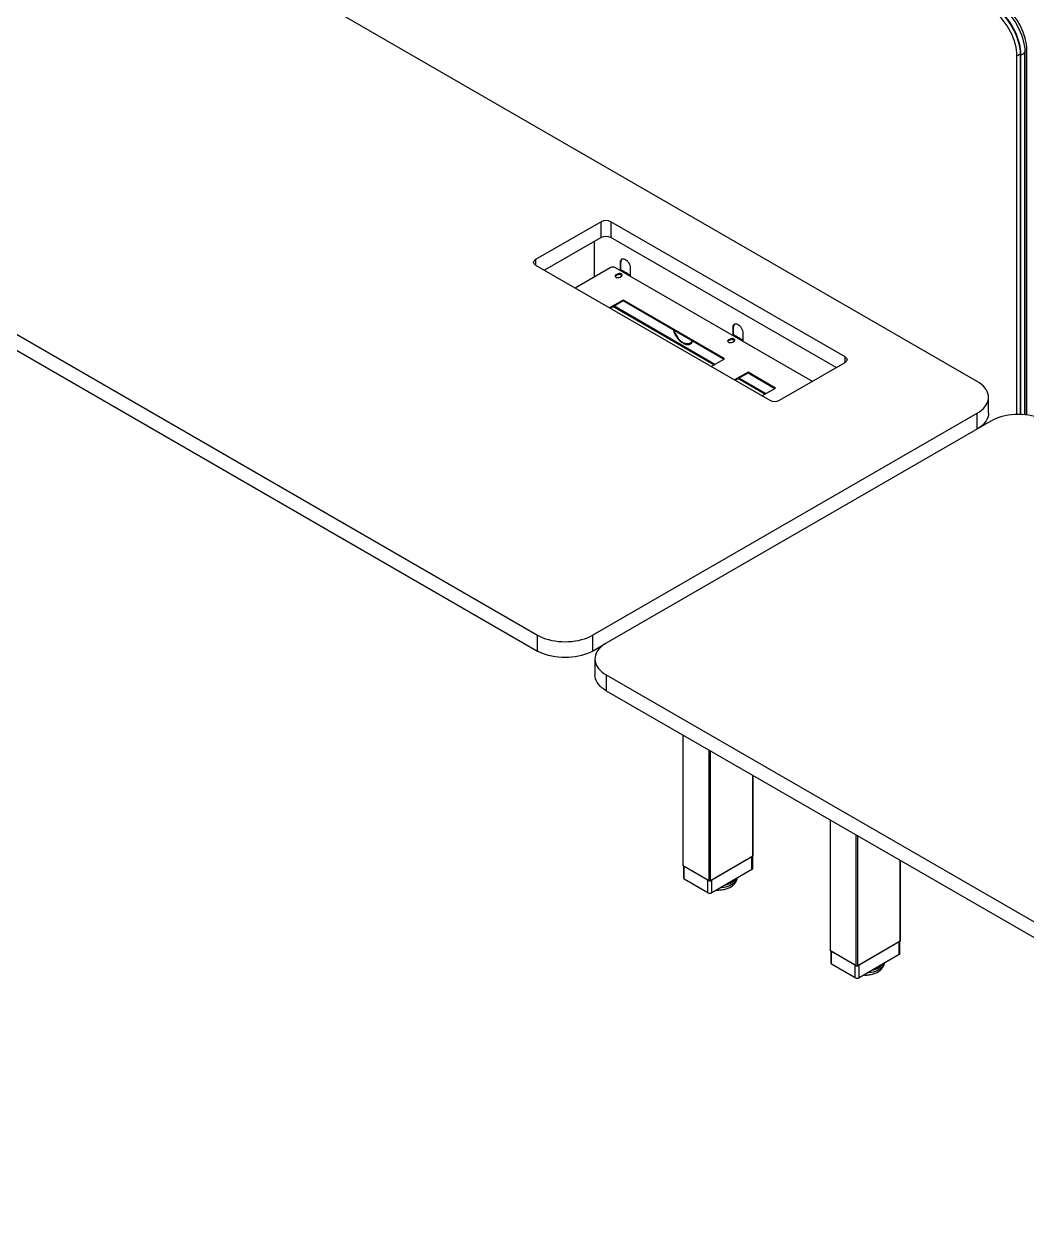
# Model space of a CAD drawing. Header units: millimetres. Extents: x -429 to 16771, y -1239 to 5751.
# Drawn here: x 13625 to 14916, y -928 to 624 of the extents above; entities that cross this region are included whole.
import ezdxf

# ---------------------------------------------------------------- set-up
doc = ezdxf.new("R2010")
doc.units = ezdxf.units.MM
doc.header["$LTSCALE"] = 100

msp = doc.modelspace()

# ---------------------------------------------------------------- linework, layer by layer
at = {"color": 7, "linetype": 'Continuous', "lineweight": -3}
for p, q in [((14851.75, 164.4), (13649.67, 858.35)), ((14913.04, 589.28), (14915.74, 590.84)), ((14915.74, 121.13), (14915.74, 590.84)), ((14903.02, 583.49), (14907.04, 585.82)), ((14903.02, 121.81), (14903.02, 583.49)), ((14906.99, 585.33), (14906.99, 121.8)), ((14907.26, 585.13), (14907.05, 585.25)), ((14907.05, 585.25), (14907.05, 121.8)), ((14907.25, 586.17), (14907.26, 585.13)), ((14907.26, 585.13), (14907.26, 121.8)), ((14907.73, 585.05), (14907.73, 121.78)), ((14913.05, 588.12), (14913.05, 121.44)), ((14913.06, 121.43), (14913.06, 588.19)), ((13083.98, 531.79), (14286.07, -162.16)), ((13083.98, 511.37), (14286.07, -182.57)), ((14367.74, 369.93), (14283.59, 321.36)), ((14367.74, 349.52), (14367.74, 369.93)), ((14681.69, 196.04), (14380.46, 369.93)), ((14380.46, 369.93), (14380.46, 349.52)), ((14367.74, 349.52), (14294.91, 307.48)), ((14358.76, 344.34), (14358.76, 298.69)), ((14359.04, 344.5), (14359.04, 298.85)), ((14670.37, 182.16), (14380.46, 349.52)), ((14283.59, 321.36), (14283.59, 314.01)), ((14283.59, 314.01), (14584.82, 140.12)), ((14379.4, 310.61), (14334.44, 284.65)), ((14639.68, 164.44), (14386.47, 310.61)), ((14393.19, 318.08), (14392.63, 317.76)), ((14392.63, 308.02), (14392.63, 317.76)), ((14393.19, 308.01), (14393.19, 318.08)), ((14405.35, 310.41), (14405.35, 299.79)), ((14388.95, 302.65), (14386.83, 301.43)), ((14386.83, 300.61), (14388.95, 301.83)), ((14386.83, 300.61), (14386.83, 301.43)), ((14388.95, 301.83), (14388.95, 302.65)), ((14392.41, 307.92), (14391.78, 307.55)), ((14391.78, 298.57), (14393.9, 299.79)), ((14392.41, 307.92), (14394.18, 306.9)), ((14394.98, 306.98), (14393.21, 308)), ((14395.6, 306.08), (14394.18, 306.9)), ((14395.6, 306.08), (14397.72, 304.86)), ((14398.52, 304.93), (14396.4, 306.16)), ((14399.13, 304.04), (14397.72, 304.86)), ((14399.13, 304.04), (14401.25, 302.81)), ((14402.05, 302.89), (14399.93, 304.12)), ((14402.67, 302), (14401.25, 302.81)), ((14402.67, 302), (14404.43, 300.98)), ((14405.23, 301.06), (14403.47, 302.08)), ((14403.8, 300.61), (14404.43, 300.98)), ((14404.36, 300.28), (14404.43, 300.32)), ((14404.43, 300.32), (14404.43, 300.98)), ((14404.43, 300.32), (14405, 300)), ((14405, 300), (14405.35, 300.2)), ((14405.35, 299.79), (14405, 300)), ((14395.99, 269.19), (14378.61, 259.16)), ((14379.31, 258.75), (14395.99, 268.38)), ((14526.81, 193.68), (14395.99, 269.19)), ((14395.99, 268.38), (14395.99, 269.19)), ((14395.99, 268.38), (14526.1, 193.27)), ((14513.08, 185.75), (14382.97, 260.86)), ((14514.21, 186.41), (14384.11, 261.52)), ((14538.15, 234.4), (14537.58, 234.07)), ((14537.58, 224.33), (14537.58, 234.07)), ((14538.15, 224.33), (14538.15, 234.4)), ((14533.91, 218.97), (14531.78, 217.74)), ((14531.78, 216.93), (14533.91, 218.15)), ((14531.78, 216.93), (14531.78, 217.74)), ((14533.91, 218.15), (14533.91, 218.97)), ((14537.37, 224.23), (14536.73, 223.87)), ((14537.37, 224.23), (14539.14, 223.21)), ((14539.94, 223.29), (14538.17, 224.31)), ((14540.55, 222.4), (14539.14, 223.21)), ((14540.55, 222.4), (14542.67, 221.17)), ((14543.47, 221.25), (14541.35, 222.48)), ((14544.09, 220.36), (14542.67, 221.17)), ((14544.09, 220.36), (14546.21, 219.13)), ((14547.01, 219.21), (14544.89, 220.44)), ((14547.62, 218.32), (14546.21, 219.13)), ((14547.62, 218.32), (14549.39, 217.3)), ((14550.19, 217.37), (14548.42, 218.4)), ((14548.76, 216.93), (14549.39, 217.3)), ((14549.39, 216.64), (14549.39, 217.3)), ((14550.31, 226.73), (14550.31, 216.11)), ((14472.53, 214.08), (14472.53, 214.9)), ((14473.94, 214.09), (14473.94, 213.27)), ((14473.94, 213.27), (14474.51, 213.59)), ((14474.51, 213.81), (14474.51, 213.59)), ((14481.88, 213.39), (14482.87, 212.82)), ((14482.24, 213.58), (14482.8, 213.91)), ((14536.73, 214.89), (14538.86, 216.11)), ((14549.32, 216.6), (14549.39, 216.64)), ((14549.39, 216.64), (14549.96, 216.32)), ((14549.96, 216.32), (14550.31, 216.52)), ((14550.31, 216.11), (14549.96, 216.32)), ((14509.42, 183.64), (14526.81, 193.68)), ((14597.55, 140.12), (14681.69, 188.69)), ((14681.69, 188.69), (14681.69, 196.04)), ((14556.86, 176.33), (14539.47, 166.29)), ((14540.18, 165.88), (14556.86, 175.51)), ((14592.21, 155.92), (14556.86, 176.33)), ((14556.86, 175.51), (14556.86, 176.33)), ((14556.86, 175.51), (14591.51, 155.51)), ((14578.49, 147.99), (14543.84, 168)), ((14579.62, 148.65), (14544.97, 168.65)), ((14574.83, 145.88), (14592.21, 155.92)), ((14866.4, 123.58), (14866.4, 143.99)), ((14356.78, -162.16), (14851.75, 123.58)), ((14869.43, 113.38), (14374.45, -172.36)), ((14851.75, 103.17), (14851.75, 123.58)), ((14286.07, -182.57), (14286.07, -162.16)), ((14356.78, -162.16), (14356.78, -182.57)), ((14356.78, -182.57), (14374.01, -172.63)), ((14359.81, -192.78), (14359.81, -213.19)), ((14374.45, -213.19), (15576.53, -907.13)), ((14374.45, -213.19), (14374.45, -233.6)), ((14374.45, -233.6), (15576.53, -927.55)), ((14473.01, -290.49), (14473.01, -458.39)), ((14473.45, -459), (14473.45, -290.75)), ((14506.68, -478.19), (14506.68, -309.93)), ((14508.8, -478.19), (14508.8, -311.16)), ((14563.25, -446.76), (14563.25, -342.59)), ((14563.69, -446.14), (14563.69, -342.84)), ((14662.51, -399.89), (14662.51, -567.79)), ((14662.95, -568.4), (14662.95, -400.15)), ((14696.19, -587.59), (14696.19, -419.33)), ((14698.31, -587.59), (14698.31, -420.56)), ((14563.25, -446.76), (14508.8, -478.19)), ((14561.84, -447.57), (14510.22, -477.37)), ((14561.84, -463.9), (14561.84, -447.57)), ((14562.86, -462.47), (14562.86, -446.98)), ((14506.68, -478.19), (14473.45, -459)), ((14473.84, -459.23), (14473.84, -474.72)), ((14505.27, -477.37), (14474.86, -459.82)), ((14474.86, -476.15), (14474.86, -459.82)), ((14561.84, -463.9), (14510.22, -493.7)), ((14752.76, -556.16), (14752.76, -451.99)), ((14753.19, -555.54), (14753.19, -452.24)), ((14505.27, -493.7), (14474.86, -476.15)), ((14505.27, -493.7), (14505.27, -477.37)), ((14510.22, -493.7), (14510.22, -477.37)), ((14752.76, -556.16), (14698.31, -587.59)), ((14751.34, -556.97), (14699.72, -586.77)), ((14751.34, -573.3), (14751.34, -556.97)), ((14752.37, -571.87), (14752.37, -556.38)), ((14696.19, -587.59), (14662.95, -568.4)), ((14663.34, -568.63), (14663.34, -584.12)), ((14694.77, -586.77), (14664.37, -569.22)), ((14664.37, -585.55), (14664.37, -569.22)), ((14751.34, -573.3), (14699.72, -603.1)), ((14694.77, -603.1), (14664.37, -585.55)), ((14694.77, -603.1), (14694.77, -586.77)), ((14699.72, -603.1), (14699.72, -586.77))]:
    msp.add_line(p, q, dxfattribs=at)
at = {"color": 7, "linetype": 'Continuous', "lineweight": -3, "flags": 128}
for points in [[(14915.74, 590.84), (14915.61, 594.48), (14915.21, 598.24), (14914.54, 602.1), (14913.61, 606.04), (14912.43, 610.01), (14911.01, 613.99), (14909.35, 617.95), (14907.47, 621.86), (14905.39, 625.69), (14903.11, 629.41), (14900.67, 632.99), (14898.07, 636.4), (14895.33, 639.63), (14892.48, 642.64), (14889.54, 645.41), (14886.53, 647.92), (14883.47, 650.15), (14880.39, 652.08)], [(14903.02, 583.49), (14902.88, 587.13), (14902.48, 590.89), (14901.81, 594.76), (14900.88, 598.69), (14899.7, 602.66), (14898.28, 606.64), (14896.62, 610.6), (14894.74, 614.51), (14892.66, 618.34), (14890.39, 622.06), (14887.94, 625.64), (14885.34, 629.06), (14882.6, 632.28), (14879.75, 635.29), (14876.81, 638.06), (14873.8, 640.57), (14870.74, 642.8), (14867.66, 644.73)], [(14871.2, 647.34), (14874.32, 645.38), (14877.42, 643.12), (14880.47, 640.58), (14883.46, 637.77), (14886.35, 634.72), (14889.12, 631.45), (14891.76, 627.99), (14894.24, 624.36), (14896.55, 620.58), (14898.66, 616.7), (14900.56, 612.74), (14902.24, 608.72), (14903.69, 604.68), (14904.88, 600.66), (14905.82, 596.67), (14906.5, 592.75), (14906.91, 588.94), (14907.05, 585.25)], [(14871.36, 648.03), (14874.37, 646.16), (14877.35, 644), (14880.29, 641.59), (14883.17, 638.94), (14885.97, 636.06), (14888.67, 632.98), (14891.25, 629.71), (14893.7, 626.28), (14895.99, 622.72), (14898.12, 619.04), (14900.06, 615.27), (14901.8, 611.43), (14903.34, 607.57), (14904.66, 603.69), (14905.76, 599.82), (14906.61, 596), (14907.23, 592.25), (14907.6, 588.59), (14907.73, 585.05)], [(14871.58, 647.37), (14874.34, 645.62), (14877.46, 643.34), (14880.53, 640.78), (14883.53, 637.96), (14886.44, 634.89), (14889.23, 631.6), (14891.88, 628.12), (14894.38, 624.46), (14896.7, 620.67), (14898.82, 616.77), (14900.74, 612.78), (14902.43, 608.74), (14903.88, 604.68), (14905.08, 600.63), (14906.03, 596.61), (14906.71, 592.67), (14907.12, 588.84), (14907.25, 586.17)], [(14876.69, 651.11), (14879.69, 649.23), (14882.67, 647.08), (14885.61, 644.67), (14888.49, 642.01), (14891.29, 639.14), (14893.99, 636.05), (14896.57, 632.79), (14899.02, 629.36), (14901.31, 625.79), (14903.44, 622.11), (14905.38, 618.34), (14907.13, 614.51), (14908.67, 610.64), (14909.99, 606.76), (14911.08, 602.9), (14911.94, 599.07), (14912.55, 595.32), (14912.92, 591.66), (14913.05, 588.12)], [(14913.06, 588.19), (14913.06, 588.16), (14913.05, 588.12)], [(14283.59, 314.01), (14282.47, 314.8), (14281.64, 315.7), (14281.13, 316.67), (14280.95, 317.68), (14281.13, 318.7), (14281.64, 319.67), (14282.47, 320.57), (14283.59, 321.36)], [(14392.63, 317.76), (14392.77, 319.2), (14393.18, 320.43), (14393.84, 321.37), (14394.73, 322), (14395.81, 322.28), (14397.02, 322.21), (14398.32, 321.77), (14399.66, 321.01), (14400.96, 319.94), (14402.17, 318.61), (14403.25, 317.09), (14404.14, 315.43), (14404.8, 313.72), (14405.21, 312.02), (14405.35, 310.41)], [(14386.83, 301.43), (14386.13, 300.85), (14385.82, 300.17), (14385.92, 299.47), (14386.44, 298.84), (14387.3, 298.34), (14388.4, 298.05), (14389.61, 297.98), (14390.78, 298.17), (14391.78, 298.57)], [(14385.87, 299.59), (14386.13, 300.04), (14386.83, 300.61)], [(14393.9, 299.79), (14394.6, 300.37), (14394.91, 301.05), (14394.8, 301.75), (14394.29, 302.38), (14393.43, 302.88), (14392.33, 303.17), (14391.12, 303.24), (14389.94, 303.05), (14388.95, 302.65)], [(14388.95, 301.83), (14389.94, 302.24), (14391.12, 302.42), (14392.33, 302.36), (14393.43, 302.06), (14394.29, 301.56), (14394.8, 300.93), (14394.85, 300.81)], [(14393.76, 301.75), (14392.72, 302.21), (14392, 302.4)], [(14394.84, 300.79), (14394.55, 301.15), (14393.76, 301.75)], [(14394.63, 300.41), (14394.55, 300.5), (14393.76, 301.1)], [(14537.58, 234.07), (14537.72, 235.52), (14538.13, 236.75), (14538.8, 237.69), (14539.69, 238.32), (14540.76, 238.6), (14541.98, 238.52), (14543.28, 238.09), (14544.61, 237.32), (14545.91, 236.25), (14547.13, 234.93), (14548.21, 233.4), (14549.1, 231.75), (14549.76, 230.03), (14550.17, 228.33), (14550.31, 226.73)], [(14531.78, 217.74), (14531.09, 217.17), (14530.77, 216.49), (14530.88, 215.79), (14531.39, 215.16), (14532.25, 214.66), (14533.35, 214.36), (14534.56, 214.3), (14535.74, 214.48), (14536.73, 214.89)], [(14538.86, 216.11), (14539.55, 216.69), (14539.87, 217.36), (14539.76, 218.06), (14539.25, 218.7), (14538.39, 219.2), (14537.29, 219.49), (14536.08, 219.55), (14534.9, 219.37), (14533.91, 218.97)], [(14533.91, 218.15), (14534.9, 218.56), (14536.08, 218.74), (14537.29, 218.68), (14538.39, 218.38), (14539.25, 217.88), (14539.76, 217.25), (14539.81, 217.13)], [(14538.71, 218.07), (14537.67, 218.53), (14536.95, 218.72)], [(14539.8, 217.11), (14539.5, 217.47), (14538.71, 218.07)], [(14539.59, 216.73), (14539.5, 216.82), (14538.71, 217.42)], [(14469.66, 217.12), (14471.14, 215.82), (14472.53, 214.79)], [(14485.08, 216.95), (14484.45, 215.74), (14483.45, 214.5), (14482.24, 213.58), (14480.83, 212.99), (14479.27, 212.74), (14477.57, 212.85), (14475.78, 213.3), (14473.94, 214.09)], [(14473.94, 213.27), (14475.89, 212.43), (14477.79, 211.94), (14479.59, 211.83), (14481.25, 212.09), (14482.74, 212.71), (14484.02, 213.69), (14485.08, 215), (14485.84, 216.51)], [(14530.83, 215.91), (14531.09, 216.35), (14531.78, 216.93)], [(14681.69, 196.04), (14682.81, 195.25), (14683.64, 194.35), (14684.15, 193.38), (14684.33, 192.37), (14684.15, 191.35), (14683.64, 190.38), (14682.81, 189.48), (14681.69, 188.69)], [(14851.75, 123.58), (14854.7, 125.44), (14857.35, 127.44), (14859.7, 129.56), (14861.71, 131.79), (14863.38, 134.12), (14864.69, 136.52), (14865.64, 138.98), (14866.2, 141.48), (14866.4, 143.99), (14866.2, 146.51), (14865.64, 149.01), (14864.69, 151.46), (14863.38, 153.87), (14861.71, 156.19), (14859.7, 158.43), (14857.35, 160.55), (14854.7, 162.55), (14851.75, 164.4)], [(14866.4, 123.58), (14866.2, 121.06), (14865.64, 118.57), (14864.69, 116.11), (14863.38, 113.71), (14861.71, 111.38), (14859.7, 109.15), (14857.35, 107.02), (14854.7, 105.03), (14852.2, 103.43)], [(14940.14, 113.38), (14936.92, 115.08), (14933.46, 116.61), (14929.78, 117.97), (14925.91, 119.13), (14921.88, 120.09), (14917.72, 120.85), (14913.47, 121.39), (14909.14, 121.72), (14904.78, 121.83), (14900.43, 121.72), (14896.1, 121.39), (14891.84, 120.85), (14887.68, 120.09), (14883.65, 119.13), (14879.78, 117.97), (14876.1, 116.61), (14872.64, 115.08), (14869.43, 113.38)], [(14286.07, -162.16), (14289.28, -163.86), (14292.74, -165.39), (14296.42, -166.75), (14300.29, -167.91), (14304.32, -168.87), (14308.48, -169.63), (14312.74, -170.18), (14317.06, -170.5), (14321.42, -170.61), (14325.78, -170.5), (14330.1, -170.18), (14334.36, -169.63), (14338.52, -168.87), (14342.55, -167.91), (14346.42, -166.75), (14350.1, -165.39), (14353.56, -163.86), (14356.78, -162.16)], [(14356.78, -182.57), (14353.56, -184.27), (14350.1, -185.81), (14346.42, -187.16), (14342.55, -188.32), (14338.52, -189.29), (14334.36, -190.04), (14330.1, -190.59), (14325.78, -190.92), (14321.42, -191.03), (14317.06, -190.92), (14312.74, -190.59), (14308.48, -190.04), (14304.32, -189.29), (14300.29, -188.32), (14296.42, -187.16), (14292.74, -185.81), (14289.28, -184.27), (14286.07, -182.57)], [(14374.45, -172.36), (14371.51, -174.22), (14368.85, -176.22), (14366.51, -178.34), (14364.49, -180.58), (14362.82, -182.9), (14361.51, -185.3), (14360.57, -187.76), (14360, -190.26), (14359.81, -192.78), (14360, -195.29), (14360.57, -197.79), (14361.51, -200.25), (14362.82, -202.65), (14364.49, -204.97), (14366.51, -207.21), (14368.85, -209.33), (14371.51, -211.33), (14374.45, -213.19)], [(14374.45, -233.6), (14371.51, -231.74), (14368.85, -229.74), (14366.51, -227.62), (14364.49, -225.39), (14362.82, -223.06), (14361.51, -220.66), (14360.57, -218.2), (14360, -215.7), (14359.81, -213.19)], [(14542.72, -474.94), (14542.45, -476.05), (14541.74, -477.7), (14540.69, -479.3), (14539.32, -480.81), (14537.64, -482.22), (14535.67, -483.5), (14533.46, -484.63), (14531.02, -485.6), (14528.4, -486.39), (14525.64, -487), (14522.77, -487.41), (14520.85, -487.57)], [(14541.53, -475.63), (14540.69, -476.85), (14539.32, -478.36), (14537.64, -479.77), (14535.67, -481.05), (14533.46, -482.18), (14531.02, -483.15), (14528.4, -483.95), (14526.28, -484.43)], [(14732.23, -584.34), (14731.95, -585.45), (14731.24, -587.1), (14730.2, -588.7), (14728.82, -590.21), (14727.14, -591.62), (14725.18, -592.9), (14722.96, -594.03), (14720.53, -595), (14717.91, -595.79), (14715.14, -596.4), (14712.27, -596.81), (14710.35, -596.97)], [(14731.03, -585.02), (14730.2, -586.25), (14728.82, -587.76), (14727.14, -589.17), (14725.18, -590.45), (14722.96, -591.58), (14720.53, -592.55), (14717.91, -593.34), (14715.79, -593.83)]]:
    msp.add_lwpolyline(points, dxfattribs=at)
at = {"color": 7, "linetype": 'Continuous', "lineweight": -3}
for centre, radius, start, end in [((14907.09, 585.34), 0.1, 185.51136, 245.80878), ((14907.61, 585.8), 0.763, 242.57351, 278.69449), ((14907.54, 591.53), 6.48, 271.68015, 328.31448), ((14374.1, 357.65), 13.83, 62.60967, 117.39033), ((14374.1, 337.24), 13.83, 62.60967, 117.39033), ((14382.94, 303.79), 7.69, 62.60967, 117.39033), ((14397.78, 318.52), 4.61, 130.56272, 185.49368), ((14390.34, 294.4), 7.52, 62.97952, 101.60985), ((14392.88, 307.26), 0.805, 65.69288, 125.61758), ((14394.62, 306.35), 0.699, 350.78596, 129.20329), ((14396.06, 305.43), 0.805, 65.69288, 125.61758), ((14398.16, 304.31), 0.699, 350.78596, 129.20329), ((14399.6, 303.38), 0.805, 65.69288, 125.61758), ((14401.69, 302.27), 0.699, 350.78596, 129.20329), ((14403.14, 301.34), 0.805, 65.69288, 125.61758), ((14404.89, 300.41), 0.724, 49.73343, 128.49886), ((14404.66, 300.05), 0.349, 350.78596, 129.20329), ((14542.74, 234.84), 4.61, 130.56272, 185.49368), ((14489.76, 238.81), 30.14, 194.90276, 235.12809), ((14488.91, 238.31), 28.57, 195.60819, 235.01787), ((14535.3, 210.72), 7.52, 62.97952, 101.60985), ((14537.84, 223.58), 0.805, 65.69288, 125.61758), ((14539.58, 222.67), 0.699, 350.78596, 129.20329), ((14541.02, 221.74), 0.805, 65.69288, 125.61758), ((14543.12, 220.63), 0.699, 350.78596, 129.20329), ((14544.56, 219.7), 0.805, 65.69288, 125.61758), ((14546.65, 218.59), 0.699, 350.78596, 129.20329), ((14548.09, 217.66), 0.805, 65.69288, 125.61758), ((14549.84, 216.73), 0.724, 49.73343, 128.49886), ((14479.44, 221.37), 9.21, 237.62188, 292.83499), ((14479.41, 219.62), 6.65, 300.69767, 334.49512), ((14549.61, 216.37), 0.349, 350.78596, 129.20329), ((14591.18, 152.4), 13.83, 242.60967, 297.39033), ((14562.94, -446.07), 0.754, 294.37466, 354.3052), ((14473.76, -458.32), 0.754, 185.6948, 245.62534), ((14561.11, -462.3), 1.76, 294.37466, 354.3052), ((14475.59, -474.55), 1.76, 185.6948, 245.62534), ((14507.74, -476.14), 2.31, 242.60967, 297.39033), ((14507.74, -488.93), 5.38, 242.60967, 297.39033), ((14752.44, -555.47), 0.754, 294.37466, 354.3052), ((14663.26, -567.71), 0.754, 185.6948, 245.62534), ((14750.61, -571.7), 1.76, 294.37466, 354.3052), ((14665.09, -583.95), 1.76, 185.6948, 245.62534), ((14697.25, -585.54), 2.31, 242.60967, 297.39033), ((14697.25, -598.32), 5.38, 242.60967, 297.39033)]:
    msp.add_arc(centre, radius, start, end, dxfattribs=at)
for points, knots in [([(14516.41, -490.13), (14516.42, -490.13), (14517.35, -490.21), (14519.23, -490.19), (14522, -490.04), (14524.74, -489.66), (14527.41, -489.09), (14529.98, -488.31), (14532.42, -487.33), (14534.71, -486.14), (14536.79, -484.74), (14538.57, -483.2), (14540.02, -481.56), (14541.15, -479.88), (14542.02, -478.06), (14542.57, -476.4), (14542.68, -475.33), (14542.72, -474.94)], [0, 0, 0, 0, 0.0009058, 0.0762422, 0.1516367, 0.2272185, 0.3031591, 0.3796351, 0.4567904, 0.5346761, 0.6131339, 0.6913643, 0.7602971, 0.8269326, 0.8915151, 0.9610374, 1, 1, 1, 1]), ([(14705.96, -599.5), (14706.41, -599.53), (14707.78, -599.61), (14710.09, -599.54), (14712.85, -599.28), (14715.56, -598.81), (14718.18, -598.14), (14720.69, -597.26), (14723.06, -596.17), (14725.26, -594.88), (14727.23, -593.38), (14728.87, -591.76), (14730.17, -590.06), (14731.18, -588.27), (14731.93, -586.35), (14732.16, -584.98), (14732.27, -584.31)], [0, 0, 0, 0, 0.0367129, 0.112054, 0.1875206, 0.2632526, 0.3394315, 0.4162226, 0.4937354, 0.571937, 0.6503959, 0.728137, 0.7958084, 0.8612723, 0.9319152, 1, 1, 1, 1])]:
    msp.add_open_spline(points, degree=3, knots=knots, dxfattribs=at)

doc.saveas('drawing.dxf')
